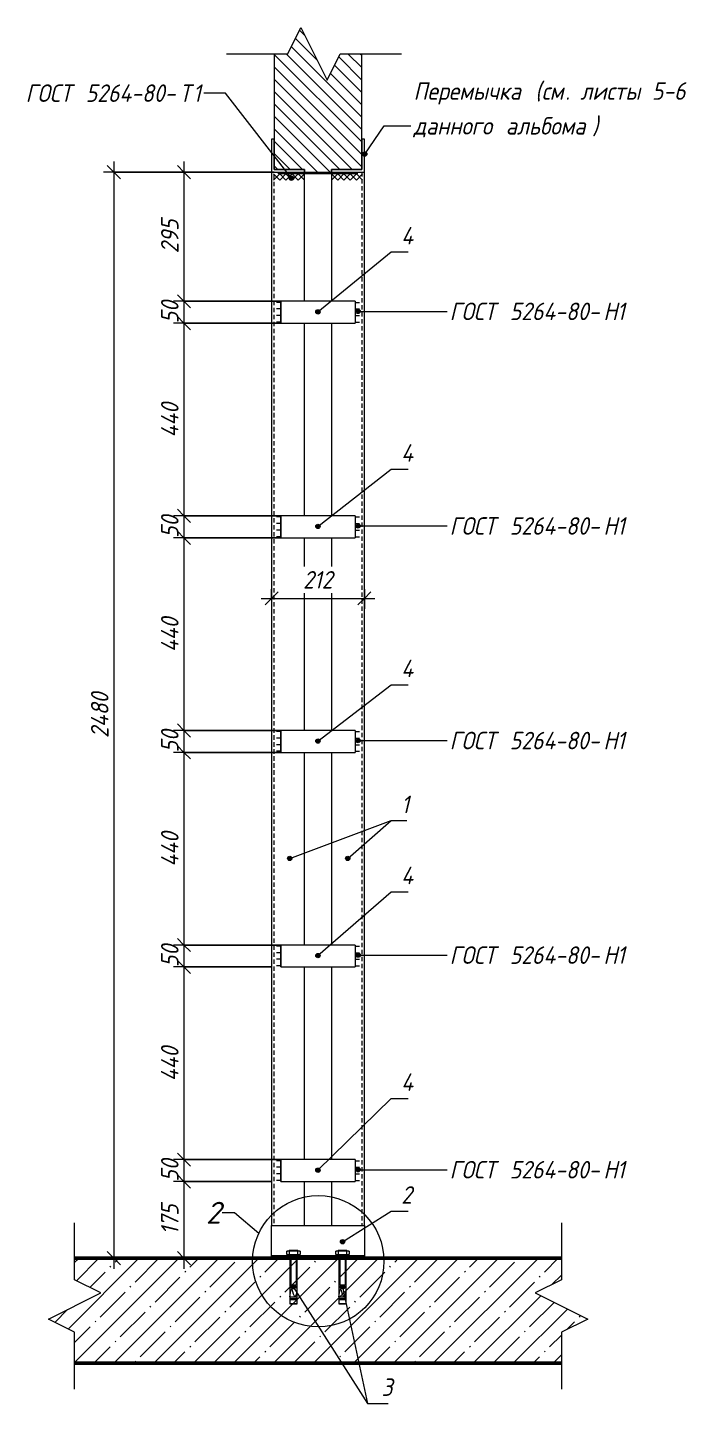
# Model space of a CAD drawing. Header units: millimetres. Extents: x 7563 to 35266, y -386 to 7164.
# Drawn here: x 8357 to 9863, y 3788 to 6930 of the extents above; entities that cross this region are included whole.
import ezdxf

# ---------------------------------------------------------------- set-up
doc = ezdxf.new("R2010")
doc.units = ezdxf.units.MM
doc.linetypes.add('200_ШТРИХ_ш1п0_6_', pattern=[16, 10, -6])
for name, color, linetype, lineweight in [('A-ANNO-DIMS', 7, 'Continuous', 9), ('A-ANNO-DIMS-20', 7, 'Continuous', 9), ('A-DETL-1', 7, 'Continuous', 5), ('A-DETL-2', 7, '200_ШТРИХ_ш1п0_6_', 5), ('A-DETL-3', 7, 'Continuous', 18), ('A-DETL-GENF-1', 7, 'Continuous', 5), ('A-FLOR-FNSH-1', 7, 'Continuous', 50), ('A-FLOR-PATT-1', 7, 'Continuous', 5), ('A-GENM', 7, 'Continuous', 9), ('A-GENM-IDEN', 7, 'Continuous', 9), ('G-ANNO-TEXT', 7, 'Continuous', 9), ('S-BEAM', 7, 'Continuous', 9), ('S-BEAM-1', 7, 'Continuous', 18)]:
    doc.layers.add(name, color=color, linetype=linetype, lineweight=lineweight)
doc.styles.add('ISOCPEUR_I_1', font='isocpeui.ttf', dxfattribs={"width": 0.9, "height": 40})
doc.styles.add('ISOCPEUR_I_2', font='isocpeui.ttf', dxfattribs={"height": 50})
doc.dimstyles.new('ISO-2_0_0_9К_СРЕДНИЙ_2', dxfattribs={"dimscale": 304.8, "dimtxt": 39.839247, "dimasz": 0.098425, "dimexe": 0.07874, "dimexo": 0, "dimgap": 0, "dimtad": 1, "dimdec": 0, "dimzin": 0, "dimdsep": 46, "dimtxsty": 'ISOCPEUR_I_1', "dimblk1": 'OBLIQUE', "dimblk2": 'OBLIQUE', "dimsah": 1, "dimcen": 0.09, "dimdle": 0.07874, "dimazin": 0, "dimtfac": 1, "dimtdec": 4, "dimtix": 1, "dimtmove": 0, "dimatfit": 3, "dimfxl": 1, "dimtvp": 1, "dimtolj": 1, "dimtzin": 0, "dimarcsym": 2})
doc.dimstyles.new('ISO-2_0_0_9К_СРЕДНИЙ_ФОН', dxfattribs={"dimscale": 304.8, "dimtxt": 39.839247, "dimasz": 0.098425, "dimexe": 0.07874, "dimexo": 0, "dimgap": 0.032808, "dimtad": 1, "dimdec": 0, "dimdsep": 46, "dimtxsty": 'ISOCPEUR_I_1', "dimblk1": 'OBLIQUE', "dimblk2": 'OBLIQUE', "dimsah": 1, "dimcen": 0.09, "dimdle": 0.07874, "dimazin": 0, "dimtfac": 1, "dimtdec": 4, "dimtix": 1, "dimtmove": 0, "dimatfit": 3, "dimfxl": 1, "dimtvp": 1, "dimtfill": 1, "dimtolj": 1, "dimtzin": 0, "dimarcsym": 2})

# ---------------------------------------------------------------- blocks, each defined once
blk = doc.blocks.new('Стойка_Влож_Полоса боковая - Полоса-27101091-АР1_1_СМ-5')
at = {"layer": 'A-GENM'}
for p, q in [((-7885, 6255), (-7885, 6305)), ((-7715, 6305), (-7885, 6305)), ((-7715, 6305), (-7715, 6255)), ((-7885, 6255), (-7715, 6255))]:
    blk.add_line(p, q, dxfattribs=at)
blk = doc.blocks.new('Стойка_Влож_Уголок - Уголок-27120238-АР1_1_СМ-5')
at = {"layer": 'A-GENM'}
for p, q in [((-7694, 4195), (-7694, 6600)), ((-7769, 6596), (-7769, 6305)), ((-7769, 6255), (-7769, 5815)), ((-7769, 5765), (-7769, 5325)), ((-7769, 5275), (-7769, 4835)), ((-7769, 4785), (-7769, 4345)), ((-7769, 4295), (-7769, 4195))]:
    blk.add_line(p, q, dxfattribs=at)
blk = doc.blocks.new('Стойка_Влож_Уголок - Уголок-27120239-АР1_1_СМ-5')
at = {"layer": 'A-GENM'}
for p, q in [((-7906, 6600), (-7906, 4195)), ((-7831, 6305), (-7831, 6596)), ((-7831, 5815), (-7831, 6255)), ((-7831, 5325), (-7831, 5765)), ((-7831, 4835), (-7831, 5275)), ((-7831, 4345), (-7831, 4785)), ((-7831, 4195), (-7831, 4295))]:
    blk.add_line(p, q, dxfattribs=at)
blk = doc.blocks.new('Стойка_Влож_Уголок_Опорный - Уголок-30007351-АР1_1_СМ-5')
at = {"layer": 'A-GENM'}
for p, q in [((-7906, 4126), (-7906, 4195)), ((-7906, 4195), (-7694, 4195)), ((-7694, 4195), (-7694, 4126)), ((-7906, 4120), (-7906, 4126)), ((-7906, 4126), (-7694, 4126)), ((-7694, 4126), (-7694, 4120))]:
    blk.add_line(p, q, dxfattribs=at)
blk = doc.blocks.new('ПР_Пластина - ПР_Пластина-25628647-АР1_1_СМ-5')
at = {"layer": 'S-BEAM'}
for p, q in [((-7890, 6596), (-7890, 6600)), ((-7831, 6600), (-7769, 6600)), ((-7710, 6596), (-7710, 6600)), ((-7710, 6596), (-7890, 6596))]:
    blk.add_line(p, q, dxfattribs=at)
blk = doc.blocks.new('ПР_Уголок - ПР_Уголок-28956683-АР1_1_СМ-5')
at = {"layer": 'S-BEAM-1'}
for p, q in [((-7900, 6675), (-7906, 6675)), ((-7906, 6675), (-7906, 6600)), ((-7900, 6606), (-7900, 6675)), ((-7906, 6600), (-7831, 6600)), ((-7831, 6606), (-7900, 6606)), ((-7831, 6600), (-7831, 6606))]:
    blk.add_line(p, q, dxfattribs=at)
blk = doc.blocks.new('ПР_Уголок - ПР_Уголок-28956684-АР1_1_СМ-5')
at = {"layer": 'S-BEAM-1'}
for p, q in [((-7694, 6675), (-7700, 6675)), ((-7700, 6675), (-7700, 6606)), ((-7694, 6600), (-7694, 6675)), ((-7700, 6606), (-7769, 6606)), ((-7769, 6606), (-7769, 6600)), ((-7769, 6600), (-7694, 6600))]:
    blk.add_line(p, q, dxfattribs=at)
blk = doc.blocks.new('DET_L_Линия разрыва1 - М20-27085586-АР1_1_СМ-5')
at = {"layer": 'A-DETL-GENF-1'}
for p, q in [((-8356, 4070.7), (-8356, 4200.7)), ((-8296, 4040.7), (-8356, 4070.7)), ((-8416, 3980.7), (-8296, 4040.7)), ((-8356, 3950.7), (-8416, 3980.7)), ((-8356, 3820.7), (-8356, 3950.7))]:
    blk.add_line(p, q, dxfattribs=at)
blk = doc.blocks.new('DET_L_Линия разрыва1 - М20-27087724-АР1_1_СМ-5')
at = {"layer": 'A-DETL-GENF-1'}
for p, q in [((-7244, 4200.7), (-7244, 4070.7)), ((-7244, 4070.7), (-7304, 4040.7)), ((-7304, 4040.7), (-7184, 3980.7)), ((-7184, 3980.7), (-7244, 3950.7)), ((-7244, 3950.7), (-7244, 3820.7))]:
    blk.add_line(p, q, dxfattribs=at)
blk = doc.blocks.new('DET_L_Линия разрыва1 - М20-27083816-АР1_1_СМ-5')
at = {"layer": 'A-DETL-GENF-1'}
for p, q in [((-7869.2, 6870.2), (-7839.2, 6930.2)), ((-7839.2, 6930.2), (-7779.2, 6810.2)), ((-8009.2, 6870.2), (-7869.2, 6870.2)), ((-7779.2, 6810.2), (-7749.2, 6870.2)), ((-7749.2, 6870.2), (-7609.2, 6870.2))]:
    blk.add_line(p, q, dxfattribs=at)
blk = doc.blocks.new('DIMBLOCK12-АР1_1_СМ-5')
at = {"layer": 'A-ANNO-DIMS-20'}
for p, q in [((8920.8, 6600), (8530.7, 6600)), ((8554.7, 6624), (8554.7, 4096)), ((8554.7, 6600), (8920.8, 6600)), ((8575.9, 4120), (8530.7, 4120)), ((8554.7, 4120), (8575.9, 4120))]:
    blk.add_line(p, q, dxfattribs=at)
at = {"layer": 'A-ANNO-DIMS-20', "lineweight": 20}
for p, q in [((8554.7, 6600), (8539.7, 6615)), ((8554.7, 6600), (8569.7, 6585)), ((8554.7, 4120), (8539.7, 4135)), ((8554.7, 4120), (8569.7, 4105))]:
    blk.add_line(p, q, dxfattribs=at)
at = {"layer": 'A-ANNO-DIMS-20', "color": 0, "insert": (8502.4, 5307.9), "char_height": 40, "width": 125.034, "attachment_point": 1, "rotation": 90, "line_spacing_factor": 1.149209, "style": 'ISOCPEUR_I_1'}
blk.add_mtext('2480', dxfattribs=at)
blk = doc.blocks.new('_Oblique')
at = {"color": 0, "linetype": 'ByBlock', "lineweight": -2}
blk.add_line((-0.5, -0.5), (0.5, 0.5), dxfattribs=at)
blk = doc.blocks.new('DIMBLOCK13-АР1_1_СМ-5')
at = {"layer": 'A-ANNO-DIMS-20'}
for p, q in [((8920.8, 6600), (8690.7, 6600)), ((8714.7, 6624), (8714.7, 6305)), ((8714.7, 6600), (8920.8, 6600)), ((8936, 6305), (8690.7, 6305)), ((8714.7, 6305), (8936, 6305))]:
    blk.add_line(p, q, dxfattribs=at)
at = {"layer": 'A-ANNO-DIMS-20', "lineweight": 20}
for p, q in [((8714.7, 6600), (8699.7, 6615)), ((8714.7, 6600), (8729.7, 6585)), ((8714.7, 6305), (8699.7, 6320)), ((8714.7, 6305), (8729.7, 6290))]:
    blk.add_line(p, q, dxfattribs=at)
at = {"layer": 'A-ANNO-DIMS-20', "color": 0, "insert": (8662.4, 6414.6), "char_height": 40, "width": 91.017, "attachment_point": 1, "rotation": 90, "line_spacing_factor": 1.149209, "style": 'ISOCPEUR_I_1'}
blk.add_mtext('295', dxfattribs=at)
blk = doc.blocks.new('DIMBLOCK14-АР1_1_СМ-5')
at = {"layer": 'A-ANNO-DIMS-20', "lineweight": 20}
for p, q in [((8714.7, 6305), (8699.7, 6320)), ((8714.7, 6305), (8729.7, 6290)), ((8714.7, 6255), (8699.7, 6270)), ((8714.7, 6255), (8729.7, 6240))]:
    blk.add_line(p, q, dxfattribs=at)
at = {"layer": 'A-ANNO-DIMS-20'}
for p, q in [((8936, 6305), (8690.7, 6305)), ((8714.7, 6305), (8714.7, 6255)), ((8714.7, 6305), (8936, 6305)), ((8936, 6255), (8690.7, 6255)), ((8714.7, 6255), (8936, 6255))]:
    blk.add_line(p, q, dxfattribs=at)
at = {"layer": 'A-ANNO-DIMS-20', "color": 0, "insert": (8662.4, 6254.7), "char_height": 40, "width": 60.678, "attachment_point": 1, "rotation": 90, "line_spacing_factor": 1.149209, "style": 'ISOCPEUR_I_1'}
blk.add_mtext('50', dxfattribs=at)
blk = doc.blocks.new('DIMBLOCK15-АР1_1_СМ-5')
at = {"layer": 'A-ANNO-DIMS-20'}
for p, q in [((8936, 6255), (8690.7, 6255)), ((8714.7, 6255), (8714.7, 5815)), ((8714.7, 6255), (8936, 6255)), ((8936, 5815), (8690.7, 5815)), ((8714.7, 5815), (8936, 5815))]:
    blk.add_line(p, q, dxfattribs=at)
at = {"layer": 'A-ANNO-DIMS-20', "lineweight": 20}
for p, q in [((8714.7, 6255), (8699.7, 6270)), ((8714.7, 6255), (8729.7, 6240)), ((8714.7, 5815), (8699.7, 5830)), ((8714.7, 5815), (8729.7, 5800))]:
    blk.add_line(p, q, dxfattribs=at)
at = {"layer": 'A-ANNO-DIMS-20', "color": 0, "insert": (8662.4, 5994), "char_height": 40, "width": 98.372, "attachment_point": 1, "rotation": 90, "line_spacing_factor": 1.149209, "style": 'ISOCPEUR_I_1'}
blk.add_mtext('440', dxfattribs=at)
blk = doc.blocks.new('DIMBLOCK16-АР1_1_СМ-5')
at = {"layer": 'A-ANNO-DIMS-20'}
for p, q in [((8936, 5815), (8690.7, 5815)), ((8714.7, 5815), (8714.7, 5765)), ((8714.7, 5815), (8936, 5815)), ((8936, 5765), (8690.7, 5765)), ((8714.7, 5765), (8936, 5765))]:
    blk.add_line(p, q, dxfattribs=at)
at = {"layer": 'A-ANNO-DIMS-20', "lineweight": 20}
for p, q in [((8714.7, 5815), (8699.7, 5830)), ((8714.7, 5815), (8729.7, 5800)), ((8714.7, 5765), (8699.7, 5780)), ((8714.7, 5765), (8729.7, 5750))]:
    blk.add_line(p, q, dxfattribs=at)
at = {"layer": 'A-ANNO-DIMS-20', "color": 0, "insert": (8662.4, 5764.7), "char_height": 40, "width": 60.678, "attachment_point": 1, "rotation": 90, "line_spacing_factor": 1.149209, "style": 'ISOCPEUR_I_1'}
blk.add_mtext('50', dxfattribs=at)
blk = doc.blocks.new('DIMBLOCK17-АР1_1_СМ-5')
at = {"layer": 'A-ANNO-DIMS-20'}
for p, q in [((8936, 5765), (8690.7, 5765)), ((8714.7, 5765), (8714.7, 5325)), ((8714.7, 5765), (8936, 5765)), ((8936, 5325), (8690.7, 5325)), ((8714.7, 5325), (8936, 5325))]:
    blk.add_line(p, q, dxfattribs=at)
at = {"layer": 'A-ANNO-DIMS-20', "lineweight": 20}
for p, q in [((8714.7, 5765), (8699.7, 5780)), ((8714.7, 5765), (8729.7, 5750)), ((8714.7, 5325), (8699.7, 5340)), ((8714.7, 5325), (8729.7, 5310))]:
    blk.add_line(p, q, dxfattribs=at)
at = {"layer": 'A-ANNO-DIMS-20', "color": 0, "insert": (8662.4, 5504), "char_height": 40, "width": 98.372, "attachment_point": 1, "rotation": 90, "line_spacing_factor": 1.149209, "style": 'ISOCPEUR_I_1'}
blk.add_mtext('440', dxfattribs=at)
blk = doc.blocks.new('DIMBLOCK18-АР1_1_СМ-5')
at = {"layer": 'A-ANNO-DIMS-20'}
for p, q in [((8936, 5325), (8690.7, 5325)), ((8714.7, 5325), (8714.7, 5275)), ((8714.7, 5325), (8936, 5325)), ((8936, 5275), (8690.7, 5275)), ((8714.7, 5275), (8936, 5275))]:
    blk.add_line(p, q, dxfattribs=at)
at = {"layer": 'A-ANNO-DIMS-20', "lineweight": 20}
for p, q in [((8714.7, 5325), (8699.7, 5340)), ((8714.7, 5325), (8729.7, 5310)), ((8714.7, 5275), (8699.7, 5290)), ((8714.7, 5275), (8729.7, 5260))]:
    blk.add_line(p, q, dxfattribs=at)
at = {"layer": 'A-ANNO-DIMS-20', "color": 0, "insert": (8662.4, 5274.7), "char_height": 40, "width": 60.678, "attachment_point": 1, "rotation": 90, "line_spacing_factor": 1.149209, "style": 'ISOCPEUR_I_1'}
blk.add_mtext('50', dxfattribs=at)
blk = doc.blocks.new('DIMBLOCK19-АР1_1_СМ-5')
at = {"layer": 'A-ANNO-DIMS-20', "lineweight": 20}
for p, q in [((8714.7, 5275), (8699.7, 5290)), ((8714.7, 5275), (8729.7, 5260)), ((8714.7, 4835), (8699.7, 4850)), ((8714.7, 4835), (8729.7, 4820))]:
    blk.add_line(p, q, dxfattribs=at)
at = {"layer": 'A-ANNO-DIMS-20'}
for p, q in [((8936, 5275), (8690.7, 5275)), ((8714.7, 5275), (8714.7, 4835)), ((8714.7, 5275), (8936, 5275)), ((8936, 4835), (8690.7, 4835)), ((8714.7, 4835), (8936, 4835))]:
    blk.add_line(p, q, dxfattribs=at)
at = {"layer": 'A-ANNO-DIMS-20', "color": 0, "insert": (8662.4, 5014), "char_height": 40, "width": 98.372, "attachment_point": 1, "rotation": 90, "line_spacing_factor": 1.149209, "style": 'ISOCPEUR_I_1'}
blk.add_mtext('440', dxfattribs=at)
blk = doc.blocks.new('DIMBLOCK20-АР1_1_СМ-5')
at = {"layer": 'A-ANNO-DIMS-20', "lineweight": 20}
for p, q in [((8714.7, 4835), (8699.7, 4850)), ((8714.7, 4835), (8729.7, 4820)), ((8714.7, 4785), (8699.7, 4800)), ((8714.7, 4785), (8729.7, 4770))]:
    blk.add_line(p, q, dxfattribs=at)
at = {"layer": 'A-ANNO-DIMS-20'}
for p, q in [((8936, 4835), (8690.7, 4835)), ((8714.7, 4835), (8714.7, 4785)), ((8714.7, 4835), (8936, 4835)), ((8915, 4785), (8690.7, 4785)), ((8714.7, 4785), (8915, 4785))]:
    blk.add_line(p, q, dxfattribs=at)
at = {"layer": 'A-ANNO-DIMS-20', "color": 0, "insert": (8662.4, 4784.7), "char_height": 40, "width": 60.678, "attachment_point": 1, "rotation": 90, "line_spacing_factor": 1.149209, "style": 'ISOCPEUR_I_1'}
blk.add_mtext('50', dxfattribs=at)
blk = doc.blocks.new('DIMBLOCK21-АР1_1_СМ-5')
at = {"layer": 'A-ANNO-DIMS-20'}
for p, q in [((8915, 4785), (8690.7, 4785)), ((8714.7, 4785), (8714.7, 4345)), ((8714.7, 4785), (8915, 4785)), ((8936, 4345), (8690.7, 4345)), ((8714.7, 4345), (8936, 4345))]:
    blk.add_line(p, q, dxfattribs=at)
at = {"layer": 'A-ANNO-DIMS-20', "lineweight": 20}
for p, q in [((8714.7, 4785), (8699.7, 4800)), ((8714.7, 4785), (8729.7, 4770)), ((8714.7, 4345), (8699.7, 4360)), ((8714.7, 4345), (8729.7, 4330))]:
    blk.add_line(p, q, dxfattribs=at)
at = {"layer": 'A-ANNO-DIMS-20', "color": 0, "insert": (8662.4, 4524), "char_height": 40, "width": 98.372, "attachment_point": 1, "rotation": 90, "line_spacing_factor": 1.149209, "style": 'ISOCPEUR_I_1'}
blk.add_mtext('440', dxfattribs=at)
blk = doc.blocks.new('DIMBLOCK22-АР1_1_СМ-5')
at = {"layer": 'A-ANNO-DIMS-20'}
for p, q in [((8936, 4345), (8690.7, 4345)), ((8714.7, 4345), (8714.7, 4295)), ((8714.7, 4345), (8936, 4345)), ((8915, 4295), (8690.7, 4295)), ((8714.7, 4295), (8915, 4295))]:
    blk.add_line(p, q, dxfattribs=at)
at = {"layer": 'A-ANNO-DIMS-20', "lineweight": 20}
for p, q in [((8714.7, 4345), (8699.7, 4360)), ((8714.7, 4345), (8729.7, 4330)), ((8714.7, 4295), (8699.7, 4310)), ((8714.7, 4295), (8729.7, 4280))]:
    blk.add_line(p, q, dxfattribs=at)
at = {"layer": 'A-ANNO-DIMS-20', "color": 0, "insert": (8662.4, 4294.7), "char_height": 40, "width": 60.678, "attachment_point": 1, "rotation": 90, "line_spacing_factor": 1.149209, "style": 'ISOCPEUR_I_1'}
blk.add_mtext('50', dxfattribs=at)
blk = doc.blocks.new('DIMBLOCK23-АР1_1_СМ-5')
at = {"layer": 'A-ANNO-DIMS-20', "lineweight": 20}
for p, q in [((8714.7, 4295), (8699.7, 4310)), ((8714.7, 4295), (8729.7, 4280)), ((8714.7, 4120), (8699.7, 4135)), ((8714.7, 4120), (8729.7, 4105))]:
    blk.add_line(p, q, dxfattribs=at)
at = {"layer": 'A-ANNO-DIMS-20'}
for p, q in [((8915, 4295), (8690.7, 4295)), ((8714.7, 4295), (8714.7, 4096)), ((8714.7, 4295), (8915, 4295)), ((8735.9, 4120), (8690.7, 4120)), ((8714.7, 4120), (8735.9, 4120))]:
    blk.add_line(p, q, dxfattribs=at)
at = {"layer": 'A-ANNO-DIMS-20', "color": 0, "insert": (8662.4, 4173.4), "char_height": 40, "width": 81.824, "attachment_point": 1, "rotation": 90, "line_spacing_factor": 1.149209, "style": 'ISOCPEUR_I_1'}
blk.add_mtext('175', dxfattribs=at)
blk = doc.blocks.new('DIMBLOCK24-АР1_1_СМ-5')
at = {"layer": 'A-ANNO-DIMS-20'}
for p, q in [((8891, 5626.7), (9151, 5626.7)), ((8915, 5647.9), (8915, 5602.7)), ((8915, 5626.7), (8915, 5647.9)), ((9127, 5647.9), (9127, 5602.7)), ((9127, 5626.7), (9127, 5647.9))]:
    blk.add_line(p, q, dxfattribs=at)
at = {"layer": 'A-ANNO-DIMS-20', "lineweight": 20}
for p, q in [((8915, 5626.7), (8900, 5611.7)), ((8915, 5626.7), (8930, 5641.7)), ((9127, 5626.7), (9112, 5611.7)), ((9127, 5626.7), (9142, 5641.7))]:
    blk.add_line(p, q, dxfattribs=at)
at = {"layer": 'A-ANNO-DIMS-20', "color": 0, "insert": (8986.9, 5689), "char_height": 40, "width": 81.824, "attachment_point": 1, "line_spacing_factor": 1.149209, "style": 'ISOCPEUR_I_1', "bg_fill": 3, "box_fill_scale": 1.25, "bg_fill_color": 256, "bg_fill_true_color": 13158600, "bg_fill_transparency": 0}
blk.add_mtext('212', dxfattribs=at)

msp = doc.modelspace()

# ---------------------------------------------------------------- hatches: boundary and pattern name
at = {"layer": 'A-DETL-GENF-1'}
h = msp.add_hatch(dxfattribs=at)
h.set_pattern_fill('FP_3', color=256, style=0, pattern_type=2)
h.set_pattern_definition([(135, (1132.801, 4305), (-14.142136, -14.142136), [])])
h.paths.add_polyline_path([(9052, 6600), (9052, 6606), (9121, 6606), (9121, 6870.2), (9071.8, 6870.2), (9041.8, 6810.2), (8981.8, 6930.2), (8951.8, 6870.2), (8921, 6870.2), (8921, 6606), (8990, 6606), (8990, 6600)], flags=0)
at = {"layer": 'A-FLOR-PATT-1'}
h = msp.add_hatch(dxfattribs=at)
h.set_pattern_fill('FP_2', color=256, style=0, pattern_type=2)
h.set_pattern_definition([(45, (1132.8, 4305), (-45.6197, 45.6197), []), (45, (1178.42, 4305), (-45.6197, 45.6197), [80.645, -16.129, 2.682, -13.447])])
h.paths.add_polyline_path([(8465, 3880), (9577, 3880), (9577, 3950.7), (9637, 3980.7), (9517, 4040.7), (9577, 4070.7), (9577, 4120), (8465, 4120), (8465, 4070.7), (8525, 4040.7), (8405, 3980.7), (8465, 3950.7), (8465, 3935.5)], flags=0)
at = {"layer": 'A-GENM-IDEN'}
h = msp.add_hatch(color=256, dxfattribs=at)
edge = h.paths.add_edge_path(flags=0)
edge.add_arc((9020.7, 6280.9), 5, 0, 360)
h = msp.add_hatch(color=256, dxfattribs=at)
edge = h.paths.add_edge_path(flags=0)
edge.add_arc((9020.7, 5790.9), 5, 0, 360)
h = msp.add_hatch(color=256, dxfattribs=at)
edge = h.paths.add_edge_path(flags=0)
edge.add_arc((9020.7, 5300.9), 5, 0, 360)
h = msp.add_hatch(color=256, dxfattribs=at)
edge = h.paths.add_edge_path(flags=0)
edge.add_arc((8956.3, 5033), 5, 0, 360)
h = msp.add_hatch(color=256, dxfattribs=at)
edge = h.paths.add_edge_path(flags=0)
edge.add_arc((9088.8, 5033), 5, 0, 360)
h = msp.add_hatch(color=256, dxfattribs=at)
edge = h.paths.add_edge_path(flags=0)
edge.add_arc((9020.7, 4810.9), 5, 0, 360)
h = msp.add_hatch(color=256, dxfattribs=at)
edge = h.paths.add_edge_path(flags=0)
edge.add_arc((9020.7, 4320.9), 5, 0, 360)
h = msp.add_hatch(color=256, dxfattribs=at)
edge = h.paths.add_edge_path(flags=0)
edge.add_arc((9077, 4157.5), 5, 0, 360)
h = msp.add_hatch(color=256, dxfattribs=at)
edge = h.paths.add_edge_path(flags=0)
edge.add_arc((8964.6, 4054.4), 5, 0, 360)
h = msp.add_hatch(color=256, dxfattribs=at)
edge = h.paths.add_edge_path(flags=0)
edge.add_arc((9077, 4054.4), 5, 0, 360)
at = {"layer": 'G-ANNO-TEXT'}
h = msp.add_hatch(color=256, dxfattribs=at)
edge = h.paths.add_edge_path(flags=0)
edge.add_arc((9127.6, 6641.1), 5, 0, 360)
h = msp.add_hatch(color=256, dxfattribs=at)
edge = h.paths.add_edge_path(flags=0)
edge.add_arc((8960.3, 6586.2), 5, 0, 360)
h = msp.add_hatch(color=256, dxfattribs=at)
edge = h.paths.add_edge_path(flags=0)
edge.add_arc((9112.5, 6282), 5, 0, 360)
h = msp.add_hatch(color=256, dxfattribs=at)
edge = h.paths.add_edge_path(flags=0)
edge.add_arc((9112.5, 5792), 5, 0, 360)
h = msp.add_hatch(color=256, dxfattribs=at)
edge = h.paths.add_edge_path(flags=0)
edge.add_arc((9112.5, 5302), 5, 0, 360)
h = msp.add_hatch(color=256, dxfattribs=at)
edge = h.paths.add_edge_path(flags=0)
edge.add_arc((9112.5, 4812), 5, 0, 360)
h = msp.add_hatch(color=256, dxfattribs=at)
edge = h.paths.add_edge_path(flags=0)
edge.add_arc((9112.5, 4322), 5, 0, 360)

# ---------------------------------------------------------------- linework, layer by layer
at = {"layer": 'A-DETL-1'}
for p, q in [((8919.3, 6596), (8933.5, 6581.9)), ((8933.5, 6596), (8919.3, 6581.9)), ((8933.5, 6596), (8947.6, 6581.9)), ((8947.6, 6596), (8933.5, 6581.9)), ((8947.6, 6596), (8961.7, 6581.9)), ((8961.7, 6596), (8947.6, 6581.9)), ((8961.7, 6596), (8975.9, 6581.9)), ((8975.9, 6596), (8961.7, 6581.9)), ((8975.9, 6596), (8990, 6581.9)), ((8990, 6596), (8975.9, 6581.9)), ((9066.2, 6596), (9052, 6581.9)), ((9052, 6596), (9066.2, 6581.9)), ((9080.3, 6596), (9066.2, 6581.9)), ((9066.2, 6596), (9080.3, 6581.9)), ((9094.4, 6596), (9080.3, 6581.9)), ((9080.3, 6596), (9094.4, 6581.9)), ((9108.6, 6596), (9094.4, 6581.9)), ((9094.4, 6596), (9108.6, 6581.9)), ((9122.7, 6596), (9108.6, 6581.9)), ((9108.6, 6596), (9122.7, 6581.9)), ((8936, 6302.5), (8926, 6302.5)), ((8936, 6287.5), (8926, 6287.5)), ((8936, 6305), (8936, 6255)), ((9106, 6305), (9106, 6255)), ((9106, 6302.5), (9116, 6302.5)), ((9106, 6287.5), (9116, 6287.5)), ((8936, 6272.5), (8926, 6272.5)), ((8936, 6257.5), (8926, 6257.5)), ((9106, 6272.5), (9116, 6272.5)), ((9106, 6257.5), (9116, 6257.5)), ((8936, 5815), (8936, 5765)), ((9106, 5815), (9106, 5765)), ((8936, 5812.5), (8926, 5812.5)), ((8936, 5797.5), (8926, 5797.5)), ((8936, 5782.5), (8926, 5782.5)), ((9106, 5812.5), (9116, 5812.5)), ((9106, 5797.5), (9116, 5797.5)), ((9106, 5782.5), (9116, 5782.5)), ((8936, 5767.5), (8926, 5767.5)), ((9106, 5767.5), (9116, 5767.5)), ((8936, 5322.5), (8926, 5322.5)), ((8936, 5325), (8936, 5275)), ((9106, 5325), (9106, 5275)), ((9106, 5322.5), (9116, 5322.5)), ((8936, 5307.5), (8926, 5307.5)), ((8936, 5292.5), (8926, 5292.5)), ((9106, 5307.5), (9116, 5307.5)), ((9106, 5292.5), (9116, 5292.5)), ((8936, 5277.5), (8926, 5277.5)), ((9106, 5277.5), (9116, 5277.5)), ((8936, 4832.5), (8926, 4832.5)), ((8936, 4817.5), (8926, 4817.5)), ((8936, 4835), (8936, 4785)), ((9106, 4835), (9106, 4785)), ((9106, 4832.5), (9116, 4832.5)), ((9106, 4817.5), (9116, 4817.5)), ((8936, 4802.5), (8926, 4802.5)), ((8936, 4787.5), (8926, 4787.5)), ((9106, 4802.5), (9116, 4802.5)), ((9106, 4787.5), (9116, 4787.5)), ((8936, 4342.5), (8926, 4342.5)), ((8936, 4345), (8936, 4295)), ((9106, 4345), (9106, 4295)), ((9106, 4342.5), (9116, 4342.5)), ((8936, 4327.5), (8926, 4327.5)), ((8936, 4312.5), (8926, 4312.5)), ((9106, 4327.5), (9116, 4327.5)), ((9106, 4312.5), (9116, 4312.5)), ((8936, 4297.5), (8926, 4297.5)), ((9106, 4297.5), (9116, 4297.5)), ((8949.6, 4136.4), (8955.1, 4137.2)), ((8949.6, 4128.2), (8949.6, 4136.4)), ((8955.1, 4127.4), (8949.6, 4128.2)), ((8977.7, 4127.4), (8952.3, 4127.4)), ((8952.3, 4127.4), (8952.3, 4126)), ((8977.7, 4126), (8952.3, 4126)), ((8974.9, 4137.2), (8955.1, 4137.2)), ((8955.1, 4137.2), (8955.1, 4127.4)), ((8974.9, 4127.4), (8955.1, 4127.4)), ((8956.8, 4126), (8956.8, 4016)), ((8958.9, 4126), (8958.9, 4058.9)), ((8959.5, 4126), (8961.5, 4126)), ((8971.2, 4126), (8971.2, 4058.9)), ((8973.3, 4016), (8973.3, 4126)), ((8974.9, 4137.2), (8980.4, 4136.4)), ((8974.9, 4127.4), (8974.9, 4137.2)), ((8980.4, 4128.2), (8974.9, 4127.4)), ((8977.7, 4126), (8977.7, 4127.4)), ((8980.4, 4136.4), (8980.4, 4128.2)), ((9061.6, 4136.4), (9067.1, 4137.2)), ((9061.6, 4128.2), (9061.6, 4136.4)), ((9067.1, 4127.4), (9061.6, 4128.2)), ((9089.7, 4127.4), (9064.3, 4127.4)), ((9064.3, 4127.4), (9064.3, 4126)), ((9089.7, 4126), (9064.3, 4126)), ((9086.9, 4137.2), (9067.1, 4137.2)), ((9067.1, 4137.2), (9067.1, 4127.4)), ((9086.9, 4127.4), (9067.1, 4127.4)), ((9068.8, 4126), (9068.8, 4016)), ((9070.9, 4126), (9070.9, 4058.9)), ((9071.5, 4126), (9073.5, 4126)), ((9083.2, 4126), (9083.2, 4058.9)), ((9085.3, 4016), (9085.3, 4126)), ((9086.9, 4137.2), (9092.4, 4136.4)), ((9086.9, 4127.4), (9086.9, 4137.2)), ((9092.4, 4128.2), (9086.9, 4127.4)), ((9089.7, 4126), (9089.7, 4127.4)), ((9092.4, 4136.4), (9092.4, 4128.2)), ((8956.8, 4058.9), (8973.3, 4058.9)), ((8956.8, 4054.8), (8973.3, 4054.8)), ((8958.8, 4054.8), (8958.8, 4052.7)), ((8958.9, 4054.8), (8958.9, 4052.7)), ((9068.8, 4058.9), (9085.3, 4058.9)), ((9068.8, 4054.8), (9085.3, 4054.8)), ((9070.8, 4054.8), (9070.8, 4052.7)), ((9070.9, 4054.8), (9070.9, 4052.7)), ((8956.8, 4052.7), (8973.3, 4052.7)), ((8956.8, 4031.8), (8973.3, 4031.8)), ((8956.8, 4027.6), (8973.3, 4027.6)), ((8957.7, 4025.6), (8972.3, 4025.6)), ((9068.8, 4052.7), (9085.3, 4052.7)), ((9068.8, 4031.8), (9085.3, 4031.8)), ((9068.8, 4027.6), (9085.3, 4027.6)), ((9069.7, 4025.6), (9084.3, 4025.6)), ((8973.3, 4016), (8956.8, 4016)), ((8956.8, 4016), (8973.3, 4016)), ((9085.3, 4016), (9068.8, 4016)), ((9068.8, 4016), (9085.3, 4016))]:
    msp.add_line(p, q, dxfattribs=at)
msp.add_circle((9021.7, 4113), 150, dxfattribs=at)
for centre, radius, start, end in [((8952.7, 4131.9), 4.23, 56.0803, 137.7236), ((8952.7, 4132.7), 4.23, 222.2764, 303.9197), ((8965, 4093.5), 42.8, 76.6145, 103.3855), ((8965, 4171.2), 42.8, 256.6145, 283.3855), ((8977.3, 4131.9), 4.23, 42.2764, 123.9197), ((8977.3, 4132.7), 4.23, 236.0803, 317.7236), ((9064.7, 4131.9), 4.23, 56.0803, 137.7236), ((9064.7, 4132.7), 4.23, 222.2764, 303.9197), ((9077, 4093.5), 42.8, 76.6145, 103.3855), ((9077, 4171.2), 42.8, 256.6145, 283.3855), ((9089.3, 4131.9), 4.23, 42.2764, 123.9197), ((9089.3, 4132.7), 4.23, 236.0803, 317.7236), ((8957.9, 4026.9), 1.38, 210.8995, 261.2766), ((8972.1, 4026.9), 1.38, 278.7234, 329.1005), ((9069.9, 4026.9), 1.38, 210.8995, 261.2766), ((9084.1, 4026.9), 1.38, 278.7234, 329.1005)]:
    msp.add_arc(centre, radius, start, end, dxfattribs=at)
for points in [[(8956.8, 4031.8), (8957.9, 4036.5), (8960.4, 4062), (8964.2, 4024.5), (8973.3, 4036.5), (8973.3, 4047.5)], [(9068.8, 4031.8), (9069.9, 4036.5), (9072.4, 4062), (9076.2, 4024.5), (9085.3, 4036.5), (9085.3, 4047.5)]]:
    msp.add_open_spline(points, degree=3, knots=[3.947128, 3.947128, 3.947128, 3.947128, 10.095996, 20.129437, 28.583816, 28.583816, 28.583816, 28.583816], dxfattribs=at)
at = {"layer": 'A-DETL-2'}
for p, q in [((8921, 4200), (8921, 6600)), ((9121, 6600), (9121, 4195))]:
    msp.add_line(p, q, dxfattribs=at)
at = {"layer": 'A-DETL-3'}
for p, q in [((8921, 6870.2), (8921, 6606)), ((9121, 6606), (9121, 6870.2)), ((8921, 6606), (8990, 6606)), ((8990, 6606), (8990, 6600)), ((8990, 6600), (9052, 6600)), ((9052, 6606), (9121, 6606)), ((9052, 6600), (9052, 6606))]:
    msp.add_line(p, q, dxfattribs=at)
at = {"layer": 'A-FLOR-FNSH-1'}
for p, q in [((9577, 4120), (8465, 4120)), ((8465, 3880), (9577, 3880))]:
    msp.add_line(p, q, dxfattribs=at)
at = {"layer": 'A-GENM-IDEN'}
for p, q in [((9020.7, 6280.9), (9188.3, 6417.6)), ((9188.3, 6417.6), (9227.2, 6417.6)), ((9020.7, 5790.9), (9188.3, 5921.5)), ((9188.3, 5921.5), (9227.2, 5921.5)), ((9020.7, 5300.9), (9188.3, 5429.4)), ((9188.3, 5429.4), (9227.2, 5429.4)), ((8956.3, 5033), (9188.3, 5119.1)), ((9088.8, 5033), (9188.3, 5119.1)), ((9188.3, 5119.1), (9223.7, 5119.1)), ((9188.3, 5119.1), (9223.7, 5119.1)), ((9020.7, 4810.9), (9188.3, 4956.6)), ((9188.3, 4956.6), (9227.2, 4956.6)), ((9020.7, 4320.9), (9188.3, 4484.8)), ((9188.3, 4484.8), (9227.2, 4484.8)), ((9077, 4157.5), (9188.3, 4227.1)), ((9188.3, 4227.1), (9227.2, 4227.1)), ((8964.6, 4054.4), (9134.2, 3788.2)), ((9077, 4054.4), (9134.2, 3788.2)), ((9134.2, 3788.2), (9181.4, 3788.2)), ((9134.2, 3788.2), (9181.4, 3788.2))]:
    msp.add_line(p, q, dxfattribs=at)
for centre in [(9020.7, 6280.9), (9020.7, 5790.9), (9020.7, 5300.9), (8956.3, 5033), (9088.8, 5033), (9020.7, 4810.9), (9020.7, 4320.9), (9077, 4157.5), (8964.6, 4054.4), (9077, 4054.4)]:
    msp.add_circle(centre, 5, dxfattribs=at)
at = {"layer": 'G-ANNO-TEXT'}
for p, q in [((8774.8, 6780.3), (8760.4, 6780.3)), ((8809.8, 6780.3), (8774.8, 6780.3)), ((8960.3, 6586.2), (8809.8, 6780.3)), ((9127.6, 6641.1), (9171.9, 6705.7)), ((9171.9, 6705.7), (9233.2, 6705.7)), ((9112.5, 6282), (9315.7, 6282)), ((9112.5, 5792), (9315.7, 5792)), ((9112.5, 5302), (9315.7, 5302)), ((9112.5, 4812), (9315.7, 4812)), ((9112.5, 4322), (9315.7, 4322)), ((8830.4, 4223.8), (8802, 4223.8)), ((8885.6, 4176.3), (8830.4, 4223.8))]:
    msp.add_line(p, q, dxfattribs=at)
for centre in [(9127.6, 6641.1), (8960.3, 6586.2), (9112.5, 6282), (9112.5, 5792), (9112.5, 5302), (9112.5, 4812), (9112.5, 4322)]:
    msp.add_circle(centre, 5, dxfattribs=at)

# ---------------------------------------------------------------- block references
at = {"layer": 'A-DETL-GENF-1'}
for name in ['DET_L_Линия разрыва1 - М20-27083816-АР1_1_СМ-5', 'DET_L_Линия разрыва1 - М20-27085586-АР1_1_СМ-5', 'DET_L_Линия разрыва1 - М20-27087724-АР1_1_СМ-5']:
    msp.add_blockref(name, (16821, 0), dxfattribs=at)
at = {"layer": 'A-GENM'}
for name, p in [('Стойка_Влож_Уголок - Уголок-27120239-АР1_1_СМ-5', (16821, 0)), ('Стойка_Влож_Уголок - Уголок-27120238-АР1_1_СМ-5', (16821, 0)), ('Стойка_Влож_Полоса боковая - Полоса-27101091-АР1_1_СМ-5', (16821, 0)), ('Стойка_Влож_Полоса боковая - Полоса-27101091-АР1_1_СМ-5', (16821, -490)), ('Стойка_Влож_Полоса боковая - Полоса-27101091-АР1_1_СМ-5', (16821, -980)), ('Стойка_Влож_Полоса боковая - Полоса-27101091-АР1_1_СМ-5', (16821, -1470)), ('Стойка_Влож_Полоса боковая - Полоса-27101091-АР1_1_СМ-5', (16821, -1960)), ('Стойка_Влож_Уголок_Опорный - Уголок-30007351-АР1_1_СМ-5', (16821, 0))]:
    msp.add_blockref(name, p, dxfattribs=at)
at = {"layer": 'S-BEAM'}
for name in ['ПР_Уголок - ПР_Уголок-28956683-АР1_1_СМ-5', 'ПР_Уголок - ПР_Уголок-28956684-АР1_1_СМ-5', 'ПР_Пластина - ПР_Пластина-25628647-АР1_1_СМ-5']:
    msp.add_blockref(name, (16821, 0), dxfattribs=at)

# ---------------------------------------------------------------- texts
at = {"layer": 'A-GENM-IDEN', "char_height": 40, "attachment_point": 1, "style": 'ISOCPEUR_I_1'}
for s, insert, width in [('\\fISOCPEUR|b0|i1|c204|p34|;\\W.9;4', (9211.1, 6474.8), 37.519), ('\\fISOCPEUR|b0|i1|c204|p34|;\\W.9;4', (9211.1, 5978.7), 37.519), ('\\fISOCPEUR|b0|i1|c204|p34|;\\W.9;4', (9211.1, 5486.7), 37.519), ('\\fISOCPEUR|b0|i1|c204|p34|;\\W.9;1', (9211.1, 5176.3), 23.089), ('\\fISOCPEUR|b0|i1|c204|p34|;\\W.9;1', (9211.1, 5176.3), 23.089), ('\\fISOCPEUR|b0|i1|c204|p34|;\\W.9;4', (9211.1, 5013.9), 37.519), ('\\fISOCPEUR|b0|i1|c204|p34|;\\W.9;4', (9211.1, 4542), 37.519), ('\\fISOCPEUR|b0|i1|c204|p34|;\\W.9;2', (9211.1, 4284.3), 31.747), ('\\fISOCPEUR|b0|i1|c204|p34|;\\W.9;3', (9166, 3845.5), 31.747), ('\\fISOCPEUR|b0|i1|c204|p34|;\\W.9;3', (9166, 3845.5), 31.747)]:
    msp.add_mtext(s, dxfattribs=dict(at, insert=insert, width=width))
at = {"layer": 'G-ANNO-TEXT', "attachment_point": 1}
for s, insert, char_height, width, style in [('ГОСТ', (8353.1, 6800.3), 40, 138.532, 'ISOCPEUR_I_1'), (' 5264-80-', (8467.4, 6800.3), 40, 287.164, 'ISOCPEUR_I_1'), ('\\fISOCPEUR|b0|i1|c204|p34|;\\W.9;Т', (8704.4, 6800.3), 40, 37.519, 'ISOCPEUR_I_1'), ('\\fISOCPEUR|b0|i1|c204|p34|;\\W.9;1', (8735.3, 6800.3), 40, 23.089, 'ISOCPEUR_I_1'), ('Перемычка', (9239.2, 6805.1), 40, 308.81, 'ISOCPEUR_I_1'), (' (', (9494, 6805.1), 40, 46.177, 'ISOCPEUR_I_1'), ('см', (9532.1, 6805.1), 40, 64.937, 'ISOCPEUR_I_1'), ('листы', (9620.2, 6805.1), 40, 170.278, 'ISOCPEUR_I_1'), (' 5-6 ', (9760.7, 6805.1), 40, 132.759, 'ISOCPEUR_I_1'), ('. ', (9585.6, 6805.1), 40, 41.848, 'ISOCPEUR_I_1'), ('\\fISOCPEUR|b0|i1|c204|p34|;\\W.9; ', (9427.3, 6725.7), 40, 27.418, 'ISOCPEUR_I_1'), ('альбома', (9449.9, 6725.7), 40, 239.544, 'ISOCPEUR_I_1'), ('\\fISOCPEUR|b0|i1|c204|p34|;\\W.9;)', (9647.6, 6725.7), 40, 18.759, 'ISOCPEUR_I_1'), ('данного', (9239.2, 6725.7), 40, 228, 'ISOCPEUR_I_1'), ('ГОСТ', (9321.7, 6302), 40, 138.532, 'ISOCPEUR_I_1'), (' 5264-80-', (9436, 6302), 40, 287.164, 'ISOCPEUR_I_1'), ('\\fISOCPEUR|b0|i1|c204|p34|;\\W.9;Н', (9672.9, 6302), 40, 37.519, 'ISOCPEUR_I_1'), ('\\fISOCPEUR|b0|i1|c204|p34|;\\W.9;1', (9703.8, 6302), 40, 23.089, 'ISOCPEUR_I_1'), ('ГОСТ', (9321.7, 5812), 40, 138.532, 'ISOCPEUR_I_1'), (' 5264-80-', (9436, 5812), 40, 287.164, 'ISOCPEUR_I_1'), ('\\fISOCPEUR|b0|i1|c204|p34|;\\W.9;Н', (9672.9, 5812), 40, 37.519, 'ISOCPEUR_I_1'), ('\\fISOCPEUR|b0|i1|c204|p34|;\\W.9;1', (9703.8, 5812), 40, 23.089, 'ISOCPEUR_I_1'), ('ГОСТ', (9321.7, 5322), 40, 138.532, 'ISOCPEUR_I_1'), (' 5264-80-', (9436, 5322), 40, 287.164, 'ISOCPEUR_I_1'), ('\\fISOCPEUR|b0|i1|c204|p34|;\\W.9;Н', (9672.9, 5322), 40, 37.519, 'ISOCPEUR_I_1'), ('\\fISOCPEUR|b0|i1|c204|p34|;\\W.9;1', (9703.8, 5322), 40, 23.089, 'ISOCPEUR_I_1'), ('ГОСТ', (9321.7, 4832), 40, 138.532, 'ISOCPEUR_I_1'), (' 5264-80-', (9436, 4832), 40, 287.164, 'ISOCPEUR_I_1'), ('\\fISOCPEUR|b0|i1|c204|p34|;\\W.9;Н', (9672.9, 4832), 40, 37.519, 'ISOCPEUR_I_1'), ('\\fISOCPEUR|b0|i1|c204|p34|;\\W.9;1', (9703.8, 4832), 40, 23.089, 'ISOCPEUR_I_1'), ('ГОСТ', (9321.7, 4342), 40, 138.532, 'ISOCPEUR_I_1'), (' 5264-80-', (9436, 4342), 40, 287.164, 'ISOCPEUR_I_1'), ('\\fISOCPEUR|b0|i1|c204|p34|;\\W.9;Н', (9672.9, 4342), 40, 37.519, 'ISOCPEUR_I_1'), ('\\fISOCPEUR|b0|i1|c204|p34|;\\W.9;1', (9703.8, 4342), 40, 23.089, 'ISOCPEUR_I_1'), ('\\fISOCPEUR|b0|i1|c204|p34|;2', (8765, 4248.8), 50, 44.895, 'ISOCPEUR_I_2')]:
    msp.add_mtext(s, dxfattribs=dict(at, insert=insert, char_height=char_height, width=width, style=style))

# ---------------------------------------------------------------- dimensions: what is measured, and where the dimension line sits
at = {"layer": 'A-ANNO-DIMS'}
for base, p1, p2, override, picture, middle in [((8554.7, 4120), (8920.8, 6600), (8575.9, 4120), {"dimpost": '<>', "dimfxl": 2503.867942}, 'DIMBLOCK12-АР1_1_СМ-5', (8534.7, 5360)), ((8714.7, 6305), (8920.8, 6600), (8936, 6305), {"dimpost": '<>', "dimfxl": 295.393395}, 'DIMBLOCK13-АР1_1_СМ-5', (8694.7, 6452.5)), ((8714.7, 6255), (8936, 6305), (8936, 6255), {"dimpost": '<>', "dimfxl": 50}, 'DIMBLOCK14-АР1_1_СМ-5', (8694.7, 6280)), ((8714.7, 5815), (8936, 6255), (8936, 5815), {"dimpost": '<>', "dimfxl": 440}, 'DIMBLOCK15-АР1_1_СМ-5', (8694.7, 6035)), ((8714.7, 5765), (8936, 5815), (8936, 5765), {"dimpost": '<>', "dimfxl": 50}, 'DIMBLOCK16-АР1_1_СМ-5', (8694.7, 5790)), ((8714.7, 5325), (8936, 5765), (8936, 5325), {"dimpost": '<>', "dimfxl": 440}, 'DIMBLOCK17-АР1_1_СМ-5', (8694.7, 5545)), ((8714.7, 5275), (8936, 5325), (8936, 5275), {"dimpost": '<>', "dimfxl": 50}, 'DIMBLOCK18-АР1_1_СМ-5', (8694.7, 5300)), ((8714.7, 4835), (8936, 5275), (8936, 4835), {"dimpost": '<>', "dimfxl": 440}, 'DIMBLOCK19-АР1_1_СМ-5', (8694.7, 5055)), ((8714.7, 4785), (8936, 4835), (8915, 4785), {"dimpost": '<>', "dimfxl": 54.230987}, 'DIMBLOCK20-АР1_1_СМ-5', (8694.7, 4810)), ((8714.7, 4345), (8915, 4785), (8936, 4345), {"dimpost": '<>', "dimfxl": 440.500851}, 'DIMBLOCK21-АР1_1_СМ-5', (8694.7, 4565)), ((8714.7, 4295), (8936, 4345), (8915, 4295), {"dimpost": '<>', "dimfxl": 54.230987}, 'DIMBLOCK22-АР1_1_СМ-5', (8694.7, 4320)), ((8714.7, 4120), (8915, 4295), (8735.9, 4120), {"dimpost": '<>', "dimfxl": 250.430519}, 'DIMBLOCK23-АР1_1_СМ-5', (8694.4, 4207.5))]:
    dim = msp.add_linear_dim(base=base, p1=p1, p2=p2, angle=90, dimstyle='ISO-2_0_0_9К_СРЕДНИЙ_2', override=override, dxfattribs=at)
    dim.commit()
    dim.dimension.update_dxf_attribs({"geometry": picture, "text_midpoint": middle})

# ---------------------------------------------------------------- next in the draw order: dimensions: what is measured, and where the dimension line sits
dim = msp.add_linear_dim(base=(9127, 5626.7), p1=(8915, 5647.9), p2=(9127, 5647.9), dimstyle='ISO-2_0_0_9К_СРЕДНИЙ_ФОН', override={"dimpost": '<>', "dimfxl": 212}, dxfattribs=at)
dim.commit()
dim.dimension.update_dxf_attribs({"geometry": 'DIMBLOCK24-АР1_1_СМ-5', "text_midpoint": (9021, 5656.7)})

doc.saveas('drawing.dxf')
